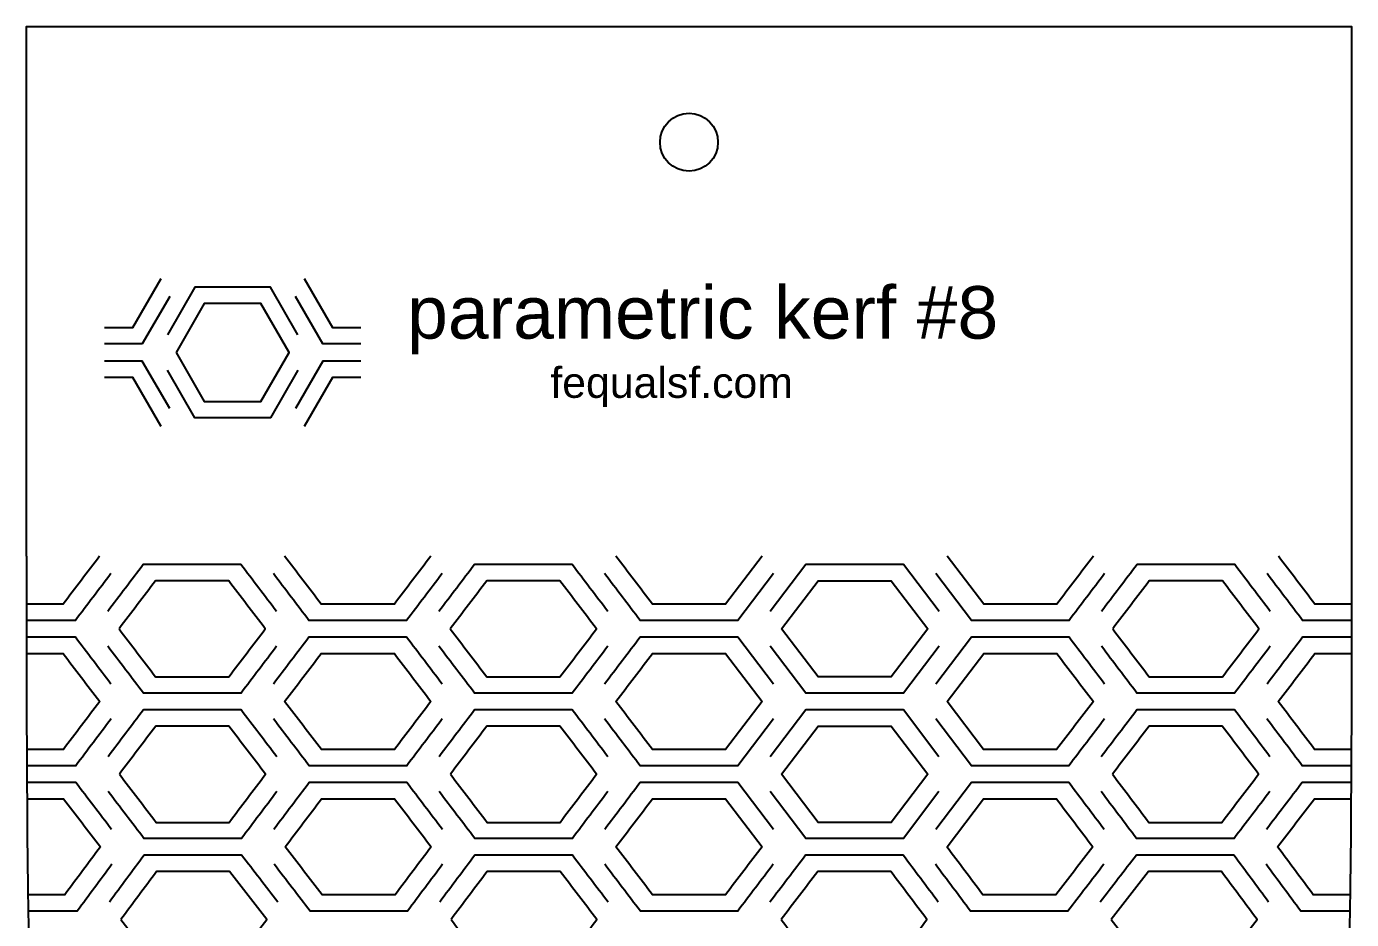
# Model space of a CAD drawing. Extents: x -15.8 to 22.7, y 5.7 to 11.5.
# Drawn here: x 14.211 to 18.343, y 8.679 to 11.465 of the extents above; entities that cross this region are included whole.
import ezdxf

# ---------------------------------------------------------------- set-up
doc = ezdxf.new("R2010")
doc.units = 0
doc.layers.add('DEFAULT', color=7, linetype='CONTINUOUS')
doc.styles.add('TEXTSTYLE29', font='standard')
doc.styles.add('TEXTSTYLE30', font='standard')

msp = doc.modelspace()

# ---------------------------------------------------------------- linework, layer by layer
at = {"layer": 'DEFAULT'}
for points in [[(14.2114, 9.8123), (14.2114, 11.465), (18.3431, 11.465), (18.3431, 9.8123)], [(14.4547, 10.5257), (14.5429, 10.5257), (14.631, 10.6784)], [(15.0771, 10.6784), (15.1653, 10.5257), (15.2535, 10.5257)], [(14.6582, 10.623), (14.5725, 10.4744), (14.4547, 10.4744)], [(15.0576, 10.5032), (14.9718, 10.6518), (14.8541, 10.6518), (14.7363, 10.6518), (14.6506, 10.5032)], [(15.2535, 10.4744), (15.1357, 10.4744), (15.0499, 10.623)], [(14.6777, 10.4478), (14.7659, 10.2951), (14.9423, 10.2951), (15.0304, 10.4478), (14.9423, 10.6006), (14.7659, 10.6006), (14.6777, 10.4478)], [(14.6582, 10.2726), (14.5725, 10.4212), (14.4547, 10.4212)], [(15.2535, 10.4212), (15.1357, 10.4212), (15.0499, 10.2726)], [(15.0576, 10.3924), (14.9718, 10.2439), (14.8541, 10.2439), (14.7363, 10.2439), (14.6506, 10.3924)], [(14.631, 10.2172), (14.5429, 10.37), (14.4547, 10.37)], [(15.2535, 10.37), (15.1653, 10.37), (15.0771, 10.2172)], [(16.5053, 9.8123), (16.3913, 9.6621), (16.2773, 9.6621)], [(17.3102, 9.6621), (17.1962, 9.6621), (17.0821, 9.8123)], [(16.5405, 9.7579), (16.4295, 9.6118), (16.2773, 9.6118)], [(17.0569, 9.64), (16.946, 9.7861), (16.7937, 9.7861), (16.6414, 9.7861), (16.5305, 9.64)], [(17.3102, 9.6118), (17.1579, 9.6118), (17.047, 9.7579)], [(16.5657, 9.5856), (16.6797, 9.7358), (16.9078, 9.7358), (17.0218, 9.5856), (16.9078, 9.4354), (16.6797, 9.4354), (16.5657, 9.5856)], [(16.5405, 9.4133), (16.4295, 9.5594), (16.2773, 9.5594)], [(17.3102, 9.5594), (17.1579, 9.5594), (17.047, 9.4133)], [(16.2773, 9.509), (16.3913, 9.509), (16.5053, 9.3588)], [(17.0569, 9.5311), (16.946, 9.385), (16.7937, 9.385), (16.6414, 9.385), (16.5305, 9.5311)], [(17.0821, 9.3588), (17.1962, 9.509), (17.3102, 9.509)], [(16.5053, 9.3588), (16.3913, 9.2087), (16.2773, 9.2087)], [(17.3101, 9.2087), (17.196, 9.2087), (17.082, 9.3588)], [(16.5404, 9.3044), (16.4295, 9.1583), (16.2773, 9.1583)], [(17.0568, 9.1866), (16.9459, 9.3327), (16.7937, 9.3327), (16.6414, 9.3327), (16.5305, 9.1866)], [(17.3101, 9.1583), (17.1578, 9.1583), (17.0469, 9.3044)], [(16.5656, 9.1321), (16.6796, 9.2823), (16.9077, 9.2823), (17.0217, 9.1321), (16.9077, 8.9819), (16.6796, 8.9819), (16.5656, 9.1321)], [(16.5404, 8.9598), (16.4295, 9.1059), (16.2773, 9.1059)], [(17.3101, 9.1059), (17.1578, 9.1059), (17.0469, 8.9598)], [(16.2773, 9.0556), (16.3913, 9.0556), (16.5053, 8.9054)], [(17.0568, 9.0777), (16.9459, 8.9316), (16.7937, 8.9316), (16.6414, 8.9316), (16.5305, 9.0777)], [(17.082, 8.9054), (17.196, 9.0556), (17.3101, 9.0556)]]:
    msp.add_lwpolyline(points, dxfattribs=at)
for points, knots in [([(16.3676, 11.1038), (16.3676, 11.1536), (16.3271, 11.1941), (16.2773, 11.1941), (16.2274, 11.1941), (16.1869, 11.1536), (16.1869, 11.1038), (16.1869, 11.0539), (16.2274, 11.0135), (16.2773, 11.0135), (16.3271, 11.0135), (16.3676, 11.0539), (16.3676, 11.1038)], [0, 0, 0, 0, 1, 1, 1, 2, 2, 2, 3, 3, 3, 4, 4, 4, 4]), ([(14.2114, 9.8123), (14.2114, 8.6318), (14.2114, 8.0416), (14.3147, 7.4513), (14.418, 6.8611), (14.6245, 6.2708), (15.4509, 5.6805)], [0, 0, 0, 0, 1, 1, 1, 2, 2, 2, 2]), ([(14.4394, 9.8123), (14.4014, 9.7622), (14.3635, 9.7122), (14.3255, 9.6621), (14.2875, 9.6621), (14.2495, 9.6621), (14.2115, 9.6621)], [0, 0, 0, 0, 1, 1, 1, 2, 2, 2, 2]), ([(15.2444, 9.6621), (15.2064, 9.6621), (15.1683, 9.6621), (15.1303, 9.6621), (15.0923, 9.7122), (15.0543, 9.7622), (15.0162, 9.8123)], [0, 0, 0, 0, 1, 1, 1, 2, 2, 2, 2]), ([(15.4724, 9.8123), (15.4344, 9.7622), (15.3964, 9.7122), (15.3584, 9.6621), (15.3204, 9.6621), (15.2824, 9.6621), (15.2444, 9.6621)], [0, 0, 0, 0, 1, 1, 1, 2, 2, 2, 2]), ([(16.2773, 9.6621), (16.2393, 9.6621), (16.2012, 9.6621), (16.1632, 9.6621), (16.1252, 9.7122), (16.0872, 9.7622), (16.0492, 9.8123)], [0, 0, 0, 0, 1, 1, 1, 2, 2, 2, 2]), ([(18.3431, 9.8123), (18.3431, 8.6318), (18.3431, 8.0416), (18.2398, 7.4513), (18.1366, 6.8611), (17.93, 6.2708), (17.1036, 5.6805)], [0, 0, 0, 0, 1, 1, 1, 2, 2, 2, 2]), ([(17.5383, 9.8123), (17.5002, 9.7622), (17.4622, 9.7122), (17.4242, 9.6621), (17.3862, 9.6621), (17.3482, 9.6621), (17.3102, 9.6621)], [0, 0, 0, 0, 1, 1, 1, 2, 2, 2, 2]), ([(18.3431, 9.6621), (18.305, 9.6621), (18.267, 9.6621), (18.229, 9.6621), (18.191, 9.7122), (18.1531, 9.7622), (18.1151, 9.8123)], [0, 0, 0, 0, 1, 1, 1, 2, 2, 2, 2]), ([(14.4746, 9.7579), (14.4376, 9.7091), (14.4007, 9.6605), (14.3638, 9.6118), (14.313, 9.6118), (14.2622, 9.6118), (14.2115, 9.6118)], [0, 0, 0, 0, 1, 1, 1, 2, 2, 2, 2]), ([(14.9911, 9.64), (14.9541, 9.6887), (14.9171, 9.7374), (14.8801, 9.7861), (14.7786, 9.7861), (14.6771, 9.7861), (14.5756, 9.7861), (14.5386, 9.7374), (14.5017, 9.6887), (14.4647, 9.64)], [0, 0, 0, 0, 1, 1, 1, 2, 2, 2, 3, 3, 3, 3]), ([(15.2444, 9.6118), (15.1936, 9.6118), (15.1429, 9.6118), (15.0921, 9.6118), (15.0551, 9.6605), (15.0181, 9.7091), (14.9811, 9.7579)], [0, 0, 0, 0, 1, 1, 1, 2, 2, 2, 2]), ([(15.5075, 9.7579), (15.4706, 9.7091), (15.4336, 9.6605), (15.3966, 9.6118), (15.3459, 9.6118), (15.2951, 9.6118), (15.2444, 9.6118)], [0, 0, 0, 0, 1, 1, 1, 2, 2, 2, 2]), ([(16.024, 9.64), (15.987, 9.6887), (15.95, 9.7374), (15.9131, 9.7861), (15.8115, 9.7861), (15.71, 9.7861), (15.6085, 9.7861), (15.5715, 9.7374), (15.5346, 9.6887), (15.4976, 9.64)], [0, 0, 0, 0, 1, 1, 1, 2, 2, 2, 3, 3, 3, 3]), ([(16.2773, 9.6118), (16.2265, 9.6118), (16.1757, 9.6118), (16.125, 9.6118), (16.088, 9.6605), (16.051, 9.7091), (16.0141, 9.7579)], [0, 0, 0, 0, 1, 1, 1, 2, 2, 2, 2]), ([(17.5734, 9.7579), (17.5364, 9.7091), (17.4994, 9.6605), (17.4624, 9.6118), (17.4116, 9.6118), (17.3609, 9.6118), (17.3101, 9.6118)], [0, 0, 0, 0, 1, 1, 1, 2, 2, 2, 2]), ([(18.0898, 9.64), (18.0528, 9.6887), (18.0159, 9.7374), (17.9789, 9.7861), (17.8774, 9.7861), (17.7759, 9.7861), (17.6744, 9.7861), (17.6374, 9.7374), (17.6004, 9.6887), (17.5634, 9.64)], [0, 0, 0, 0, 1, 1, 1, 2, 2, 2, 3, 3, 3, 3]), ([(18.343, 9.6118), (18.2923, 9.6118), (18.2415, 9.6118), (18.1907, 9.6118), (18.1538, 9.6605), (18.1169, 9.7091), (18.0799, 9.7579)], [0, 0, 0, 0, 1, 1, 1, 2, 2, 2, 2]), ([(14.4999, 9.5856), (14.5379, 9.6356), (14.5759, 9.6857), (14.6138, 9.7358), (14.6899, 9.7358), (14.7659, 9.7358), (14.8419, 9.7358), (14.8799, 9.6857), (14.918, 9.6356), (14.956, 9.5856), (14.918, 9.5355), (14.88, 9.4855), (14.842, 9.4354), (14.766, 9.4354), (14.69, 9.4354), (14.614, 9.4354), (14.576, 9.4855), (14.5379, 9.5355), (14.4999, 9.5856)], [0, 0, 0, 0, 1, 1, 1, 2, 2, 2, 3, 3, 3, 4, 4, 4, 5, 5, 5, 6, 6, 6, 6]), ([(15.5328, 9.5856), (15.5708, 9.6356), (15.6088, 9.6857), (15.6468, 9.7358), (15.7228, 9.7358), (15.7988, 9.7358), (15.8748, 9.7358), (15.9128, 9.6857), (15.9508, 9.6356), (15.9889, 9.5856), (15.9509, 9.5355), (15.9129, 9.4855), (15.8749, 9.4354), (15.7988, 9.4354), (15.7228, 9.4354), (15.6468, 9.4354), (15.6088, 9.4855), (15.5708, 9.5355), (15.5328, 9.5856)], [0, 0, 0, 0, 1, 1, 1, 2, 2, 2, 3, 3, 3, 4, 4, 4, 5, 5, 5, 6, 6, 6, 6]), ([(17.5985, 9.5856), (17.6366, 9.6356), (17.6746, 9.6857), (17.7126, 9.7358), (17.7886, 9.7358), (17.8646, 9.7358), (17.9407, 9.7358), (17.9787, 9.6857), (18.0166, 9.6356), (18.0546, 9.5856), (18.0166, 9.5355), (17.9786, 9.4855), (17.9405, 9.4354), (17.8645, 9.4354), (17.7885, 9.4354), (17.7125, 9.4354), (17.6745, 9.4855), (17.6365, 9.5355), (17.5985, 9.5856)], [0, 0, 0, 0, 1, 1, 1, 2, 2, 2, 3, 3, 3, 4, 4, 4, 5, 5, 5, 6, 6, 6, 6]), ([(14.4748, 9.4133), (14.4378, 9.462), (14.4008, 9.5107), (14.3638, 9.5594), (14.313, 9.5594), (14.2623, 9.5594), (14.2115, 9.5594)], [0, 0, 0, 0, 1, 1, 1, 2, 2, 2, 2]), ([(15.2444, 9.5594), (15.1936, 9.5594), (15.1429, 9.5594), (15.0921, 9.5594), (15.0552, 9.5107), (15.0182, 9.462), (14.9813, 9.4133)], [0, 0, 0, 0, 1, 1, 1, 2, 2, 2, 2]), ([(15.5076, 9.4133), (15.4706, 9.462), (15.4336, 9.5107), (15.3966, 9.5594), (15.3459, 9.5594), (15.2952, 9.5594), (15.2444, 9.5594)], [0, 0, 0, 0, 1, 1, 1, 2, 2, 2, 2]), ([(16.2773, 9.5594), (16.2265, 9.5594), (16.1758, 9.5594), (16.125, 9.5594), (16.088, 9.5107), (16.051, 9.462), (16.0141, 9.4133)], [0, 0, 0, 0, 1, 1, 1, 2, 2, 2, 2]), ([(17.5733, 9.4133), (17.5363, 9.462), (17.4994, 9.5107), (17.4624, 9.5594), (17.4116, 9.5594), (17.3609, 9.5594), (17.3101, 9.5594)], [0, 0, 0, 0, 1, 1, 1, 2, 2, 2, 2]), ([(18.343, 9.5594), (18.2922, 9.5594), (18.2415, 9.5594), (18.1907, 9.5594), (18.1537, 9.5107), (18.1167, 9.462), (18.0797, 9.4133)], [0, 0, 0, 0, 1, 1, 1, 2, 2, 2, 2]), ([(14.2115, 9.509), (14.2496, 9.509), (14.2876, 9.509), (14.3256, 9.509), (14.3636, 9.459), (14.4016, 9.4089), (14.4397, 9.3588)], [0, 0, 0, 0, 1, 1, 1, 2, 2, 2, 2]), ([(14.9912, 9.5311), (14.9542, 9.4824), (14.9172, 9.4337), (14.8803, 9.385), (14.7788, 9.385), (14.6773, 9.385), (14.5758, 9.385), (14.5388, 9.4337), (14.5018, 9.4824), (14.4648, 9.5311)], [0, 0, 0, 0, 1, 1, 1, 2, 2, 2, 3, 3, 3, 3]), ([(15.0164, 9.3588), (15.0544, 9.4089), (15.0924, 9.459), (15.1304, 9.509), (15.1684, 9.509), (15.2064, 9.509), (15.2444, 9.509)], [0, 0, 0, 0, 1, 1, 1, 2, 2, 2, 2]), ([(15.2444, 9.509), (15.2824, 9.509), (15.3204, 9.509), (15.3584, 9.509), (15.3965, 9.459), (15.4345, 9.4089), (15.4725, 9.3588)], [0, 0, 0, 0, 1, 1, 1, 2, 2, 2, 2]), ([(16.024, 9.5311), (15.987, 9.4824), (15.9501, 9.4337), (15.9131, 9.385), (15.8116, 9.385), (15.7101, 9.385), (15.6086, 9.385), (15.5716, 9.4337), (15.5346, 9.4824), (15.4976, 9.5311)], [0, 0, 0, 0, 1, 1, 1, 2, 2, 2, 3, 3, 3, 3]), ([(16.0492, 9.3588), (16.0872, 9.4089), (16.1252, 9.459), (16.1632, 9.509), (16.2012, 9.509), (16.2393, 9.509), (16.2773, 9.509)], [0, 0, 0, 0, 1, 1, 1, 2, 2, 2, 2]), ([(17.3101, 9.509), (17.3481, 9.509), (17.3861, 9.509), (17.4241, 9.509), (17.4621, 9.459), (17.5001, 9.4089), (17.5381, 9.3588)], [0, 0, 0, 0, 1, 1, 1, 2, 2, 2, 2]), ([(18.0897, 9.5311), (18.0527, 9.4824), (18.0157, 9.4337), (17.9787, 9.385), (17.8772, 9.385), (17.7757, 9.385), (17.6742, 9.385), (17.6373, 9.4337), (17.6003, 9.4824), (17.5634, 9.5311)], [0, 0, 0, 0, 1, 1, 1, 2, 2, 2, 3, 3, 3, 3]), ([(18.1148, 9.3588), (18.1529, 9.4089), (18.1909, 9.459), (18.2289, 9.509), (18.267, 9.509), (18.305, 9.509), (18.343, 9.509)], [0, 0, 0, 0, 1, 1, 1, 2, 2, 2, 2]), ([(14.4397, 9.3588), (14.4019, 9.3088), (14.3641, 9.2587), (14.3264, 9.2087), (14.2884, 9.2087), (14.2504, 9.2087), (14.2124, 9.2087)], [0, 0, 0, 0, 1, 1, 1, 2, 2, 2, 2]), ([(15.2448, 9.2087), (15.2069, 9.2087), (15.1689, 9.2087), (15.1309, 9.2087), (15.0927, 9.2587), (15.0546, 9.3088), (15.0164, 9.3588)], [0, 0, 0, 0, 1, 1, 1, 2, 2, 2, 2]), ([(15.4725, 9.3588), (15.4346, 9.3088), (15.3967, 9.2587), (15.3588, 9.2087), (15.3208, 9.2087), (15.2828, 9.2087), (15.2448, 9.2087)], [0, 0, 0, 0, 1, 1, 1, 2, 2, 2, 2]), ([(16.2773, 9.2087), (16.2393, 9.2087), (16.2013, 9.2087), (16.1633, 9.2087), (16.1253, 9.2587), (16.0873, 9.3088), (16.0492, 9.3588)], [0, 0, 0, 0, 1, 1, 1, 2, 2, 2, 2]), ([(17.5381, 9.3588), (17.4999, 9.3088), (17.4618, 9.2587), (17.4236, 9.2087), (17.3856, 9.2087), (17.3477, 9.2087), (17.3097, 9.2087)], [0, 0, 0, 0, 1, 1, 1, 2, 2, 2, 2]), ([(18.3421, 9.2087), (18.3041, 9.2087), (18.2661, 9.2087), (18.2281, 9.2087), (18.1904, 9.2587), (18.1526, 9.3088), (18.1148, 9.3588)], [0, 0, 0, 0, 1, 1, 1, 2, 2, 2, 2]), ([(14.4751, 9.3044), (14.4383, 9.2557), (14.4016, 9.207), (14.3649, 9.1583), (14.3142, 9.1583), (14.2634, 9.1583), (14.2127, 9.1583)], [0, 0, 0, 0, 1, 1, 1, 2, 2, 2, 2]), ([(14.9918, 9.1866), (14.9547, 9.2353), (14.9175, 9.284), (14.8804, 9.3327), (14.7789, 9.3327), (14.6774, 9.3327), (14.5759, 9.3327), (14.5391, 9.284), (14.5024, 9.2353), (14.4657, 9.1866)], [0, 0, 0, 0, 1, 1, 1, 2, 2, 2, 3, 3, 3, 3]), ([(15.245, 9.1583), (15.1942, 9.1583), (15.1435, 9.1583), (15.0928, 9.1583), (15.0557, 9.207), (15.0186, 9.2557), (14.9815, 9.3044)], [0, 0, 0, 0, 1, 1, 1, 2, 2, 2, 2]), ([(15.5077, 9.3044), (15.4709, 9.2557), (15.434, 9.207), (15.3972, 9.1583), (15.3464, 9.1583), (15.2957, 9.1583), (15.245, 9.1583)], [0, 0, 0, 0, 1, 1, 1, 2, 2, 2, 2]), ([(16.0241, 9.1866), (15.9872, 9.2353), (15.9501, 9.284), (15.9131, 9.3327), (15.8116, 9.3327), (15.7101, 9.3327), (15.6086, 9.3327), (15.5718, 9.284), (15.5349, 9.2353), (15.498, 9.1866)], [0, 0, 0, 0, 1, 1, 1, 2, 2, 2, 3, 3, 3, 3]), ([(16.2773, 9.1583), (16.2265, 9.1583), (16.1758, 9.1583), (16.1251, 9.1583), (16.0881, 9.207), (16.0511, 9.2557), (16.0141, 9.3044)], [0, 0, 0, 0, 1, 1, 1, 2, 2, 2, 2]), ([(17.5731, 9.3044), (17.5359, 9.2557), (17.4988, 9.207), (17.4617, 9.1583), (17.411, 9.1583), (17.3603, 9.1583), (17.3095, 9.1583)], [0, 0, 0, 0, 1, 1, 1, 2, 2, 2, 2]), ([(18.0888, 9.1866), (18.0521, 9.2353), (18.0154, 9.284), (17.9786, 9.3327), (17.8771, 9.3327), (17.7756, 9.3327), (17.6741, 9.3327), (17.637, 9.284), (17.5999, 9.2353), (17.5627, 9.1866)], [0, 0, 0, 0, 1, 1, 1, 2, 2, 2, 3, 3, 3, 3]), ([(18.3418, 9.1583), (18.2911, 9.1583), (18.2404, 9.1583), (18.1896, 9.1583), (18.1529, 9.207), (18.1162, 9.2557), (18.0795, 9.3044)], [0, 0, 0, 0, 1, 1, 1, 2, 2, 2, 2]), ([(14.501, 9.1321), (14.5388, 9.1822), (14.5766, 9.2322), (14.6144, 9.2823), (14.6903, 9.2823), (14.7663, 9.2823), (14.8423, 9.2823), (14.8805, 9.2322), (14.9187, 9.1822), (14.9568, 9.1321), (14.919, 9.0821), (14.8812, 9.032), (14.8435, 8.9819), (14.7675, 8.9819), (14.6916, 8.9819), (14.6156, 8.9819), (14.5774, 9.032), (14.5392, 9.0821), (14.501, 9.1321)], [0, 0, 0, 0, 1, 1, 1, 2, 2, 2, 3, 3, 3, 4, 4, 4, 5, 5, 5, 6, 6, 6, 6]), ([(15.5333, 9.1321), (15.5711, 9.1822), (15.609, 9.2322), (15.647, 9.2823), (15.723, 9.2823), (15.799, 9.2823), (15.8749, 9.2823), (15.913, 9.2322), (15.951, 9.1822), (15.9891, 9.1321), (15.9511, 9.0821), (15.9132, 9.032), (15.8753, 8.9819), (15.7993, 8.9819), (15.7234, 8.9819), (15.6474, 8.9819), (15.6094, 9.032), (15.5713, 9.0821), (15.5333, 9.1321)], [0, 0, 0, 0, 1, 1, 1, 2, 2, 2, 3, 3, 3, 4, 4, 4, 5, 5, 5, 6, 6, 6, 6]), ([(17.5977, 9.1321), (17.6358, 9.1822), (17.674, 9.2322), (17.7122, 9.2823), (17.7882, 9.2823), (17.8642, 9.2823), (17.9402, 9.2823), (17.9779, 9.2322), (18.0157, 9.1822), (18.0535, 9.1321), (18.0153, 9.0821), (17.9771, 9.032), (17.9389, 8.9819), (17.8629, 8.9819), (17.787, 8.9819), (17.7111, 8.9819), (17.6733, 9.032), (17.6355, 9.0821), (17.5977, 9.1321)], [0, 0, 0, 0, 1, 1, 1, 2, 2, 2, 3, 3, 3, 4, 4, 4, 5, 5, 5, 6, 6, 6, 6]), ([(14.4766, 8.9598), (14.4395, 9.0085), (14.4023, 9.0572), (14.3651, 9.1059), (14.3144, 9.1059), (14.2637, 9.1059), (14.213, 9.1059)], [0, 0, 0, 0, 1, 1, 1, 2, 2, 2, 2]), ([(15.2451, 9.1059), (15.1944, 9.1059), (15.1437, 9.1059), (15.093, 9.1059), (15.0562, 9.0572), (15.0194, 9.0085), (14.9826, 8.9598)], [0, 0, 0, 0, 1, 1, 1, 2, 2, 2, 2]), ([(15.5084, 8.9598), (15.4714, 9.0085), (15.4343, 9.0572), (15.3973, 9.1059), (15.3466, 9.1059), (15.2958, 9.1059), (15.2451, 9.1059)], [0, 0, 0, 0, 1, 1, 1, 2, 2, 2, 2]), ([(16.2773, 9.1059), (16.2265, 9.1059), (16.1758, 9.1059), (16.1251, 9.1059), (16.0882, 9.0572), (16.0513, 9.0085), (16.0144, 8.9598)], [0, 0, 0, 0, 1, 1, 1, 2, 2, 2, 2]), ([(17.5719, 8.9598), (17.5351, 9.0085), (17.4984, 9.0572), (17.4616, 9.1059), (17.4108, 9.1059), (17.3601, 9.1059), (17.3094, 9.1059)], [0, 0, 0, 0, 1, 1, 1, 2, 2, 2, 2]), ([(18.3415, 9.1059), (18.2908, 9.1059), (18.2401, 9.1059), (18.1894, 9.1059), (18.1522, 9.0572), (18.115, 9.0085), (18.0779, 8.9598)], [0, 0, 0, 0, 1, 1, 1, 2, 2, 2, 2]), ([(14.2132, 9.0556), (14.2512, 9.0556), (14.2892, 9.0556), (14.3272, 9.0556), (14.3654, 9.0055), (14.4036, 8.9555), (14.4418, 8.9054)], [0, 0, 0, 0, 1, 1, 1, 2, 2, 2, 2]), ([(14.9921, 9.0777), (14.9554, 9.029), (14.9186, 8.9803), (14.8818, 8.9316), (14.7804, 8.9316), (14.679, 8.9316), (14.5776, 8.9316), (14.5405, 8.9803), (14.5034, 9.029), (14.4662, 9.0777)], [0, 0, 0, 0, 1, 1, 1, 2, 2, 2, 3, 3, 3, 3]), ([(15.0179, 8.9054), (15.0557, 8.9555), (15.0935, 9.0055), (15.1313, 9.0556), (15.1693, 9.0556), (15.2073, 9.0556), (15.2452, 9.0556)], [0, 0, 0, 0, 1, 1, 1, 2, 2, 2, 2]), ([(15.2452, 9.0556), (15.2832, 9.0556), (15.3212, 9.0556), (15.3592, 9.0556), (15.3973, 9.0055), (15.4354, 8.9555), (15.4734, 8.9054)], [0, 0, 0, 0, 1, 1, 1, 2, 2, 2, 2]), ([(16.0242, 9.0777), (15.9873, 9.029), (15.9504, 8.9803), (15.9135, 8.9316), (15.8121, 8.9316), (15.7107, 8.9316), (15.6093, 8.9316), (15.5723, 8.9803), (15.5353, 9.029), (15.4982, 9.0777)], [0, 0, 0, 0, 1, 1, 1, 2, 2, 2, 3, 3, 3, 3]), ([(16.0495, 8.9054), (16.0874, 8.9555), (16.1254, 9.0055), (16.1633, 9.0556), (16.2013, 9.0556), (16.2393, 9.0556), (16.2773, 9.0556)], [0, 0, 0, 0, 1, 1, 1, 2, 2, 2, 2]), ([(17.3093, 9.0556), (17.3472, 9.0556), (17.3852, 9.0556), (17.4232, 9.0556), (17.461, 9.0055), (17.4988, 8.9555), (17.5366, 8.9054)], [0, 0, 0, 0, 1, 1, 1, 2, 2, 2, 2]), ([(18.0883, 9.0777), (18.0512, 9.029), (18.014, 8.9803), (17.9769, 8.9316), (17.8755, 8.9316), (17.7741, 8.9316), (17.6727, 8.9316), (17.6359, 8.9803), (17.5991, 9.029), (17.5624, 9.0777)], [0, 0, 0, 0, 1, 1, 1, 2, 2, 2, 3, 3, 3, 3]), ([(18.1127, 8.9054), (18.1509, 8.9555), (18.1891, 9.0055), (18.2273, 9.0556), (18.2653, 9.0556), (18.3033, 9.0556), (18.3413, 9.0556)], [0, 0, 0, 0, 1, 1, 1, 2, 2, 2, 2]), ([(14.4418, 8.9054), (14.4047, 8.8553), (14.3677, 8.8053), (14.3307, 8.7552), (14.2928, 8.7552), (14.2549, 8.7552), (14.217, 8.7552)], [0, 0, 0, 0, 1, 1, 1, 2, 2, 2, 2]), ([(15.2471, 8.7552), (15.2092, 8.7552), (15.1713, 8.7552), (15.1334, 8.7552), (15.0949, 8.8053), (15.0564, 8.8553), (15.0179, 8.9054)], [0, 0, 0, 0, 1, 1, 1, 2, 2, 2, 2]), ([(15.4734, 8.9054), (15.4358, 8.8553), (15.3983, 8.8053), (15.3608, 8.7552), (15.3229, 8.7552), (15.285, 8.7552), (15.2471, 8.7552)], [0, 0, 0, 0, 1, 1, 1, 2, 2, 2, 2]), ([(16.2773, 8.7552), (16.2394, 8.7552), (16.2014, 8.7552), (16.1635, 8.7552), (16.1256, 8.8053), (16.0876, 8.8553), (16.0495, 8.9054)], [0, 0, 0, 0, 1, 1, 1, 2, 2, 2, 2]), ([(16.505, 8.9054), (16.4669, 8.8553), (16.4289, 8.8053), (16.391, 8.7552), (16.3531, 8.7552), (16.3152, 8.7552), (16.2773, 8.7552)], [0, 0, 0, 0, 1, 1, 1, 2, 2, 2, 2]), ([(17.3074, 8.7552), (17.2695, 8.7552), (17.2316, 8.7552), (17.1937, 8.7552), (17.1562, 8.8053), (17.1187, 8.8553), (17.0811, 8.9054)], [0, 0, 0, 0, 1, 1, 1, 2, 2, 2, 2]), ([(17.5366, 8.9054), (17.4981, 8.8553), (17.4596, 8.8053), (17.4211, 8.7552), (17.3832, 8.7552), (17.3453, 8.7552), (17.3074, 8.7552)], [0, 0, 0, 0, 1, 1, 1, 2, 2, 2, 2]), ([(18.3375, 8.7552), (18.2996, 8.7552), (18.2617, 8.7552), (18.2238, 8.7552), (18.1868, 8.8053), (18.1498, 8.8553), (18.1127, 8.9054)], [0, 0, 0, 0, 1, 1, 1, 2, 2, 2, 2]), ([(14.4778, 8.8509), (14.4417, 8.8023), (14.4057, 8.7536), (14.3697, 8.7049), (14.3191, 8.7049), (14.2685, 8.7049), (14.218, 8.7049)], [0, 0, 0, 0, 1, 1, 1, 2, 2, 2, 2]), ([(14.9948, 8.7332), (14.9573, 8.7818), (14.9198, 8.8305), (14.8823, 8.8792), (14.7809, 8.8792), (14.6795, 8.8792), (14.5782, 8.8792), (14.542, 8.8305), (14.506, 8.7818), (14.4699, 8.7332)], [0, 0, 0, 0, 1, 1, 1, 2, 2, 2, 3, 3, 3, 3]), ([(15.2476, 8.7049), (15.197, 8.7049), (15.1464, 8.7049), (15.0958, 8.7049), (15.0584, 8.7536), (15.021, 8.8023), (14.9834, 8.8509)], [0, 0, 0, 0, 1, 1, 1, 2, 2, 2, 2]), ([(15.5089, 8.8509), (15.4724, 8.8023), (15.4358, 8.7536), (15.3994, 8.7049), (15.3488, 8.7049), (15.2982, 8.7049), (15.2476, 8.7049)], [0, 0, 0, 0, 1, 1, 1, 2, 2, 2, 2]), ([(16.0247, 8.7332), (15.9877, 8.7818), (15.9507, 8.8305), (15.9136, 8.8792), (15.8123, 8.8792), (15.7109, 8.8792), (15.6095, 8.8792), (15.5729, 8.8305), (15.5364, 8.7818), (15.4999, 8.7332)], [0, 0, 0, 0, 1, 1, 1, 2, 2, 2, 3, 3, 3, 3]), ([(16.2773, 8.7049), (16.2267, 8.7049), (16.1761, 8.7049), (16.1255, 8.7049), (16.0885, 8.7536), (16.0516, 8.8023), (16.0145, 8.8509)], [0, 0, 0, 0, 1, 1, 1, 2, 2, 2, 2]), ([(16.54, 8.8509), (16.503, 8.8023), (16.466, 8.7536), (16.4291, 8.7049), (16.3784, 8.7049), (16.3279, 8.7049), (16.2773, 8.7049)], [0, 0, 0, 0, 1, 1, 1, 2, 2, 2, 2]), ([(17.0546, 8.7332), (17.0181, 8.7818), (16.9816, 8.8305), (16.945, 8.8792), (16.8436, 8.8792), (16.7423, 8.8792), (16.6409, 8.8792), (16.6038, 8.8305), (16.5668, 8.7818), (16.5298, 8.7332)], [0, 0, 0, 0, 1, 1, 1, 2, 2, 2, 3, 3, 3, 3]), ([(17.3069, 8.7049), (17.2563, 8.7049), (17.2057, 8.7049), (17.1551, 8.7049), (17.1187, 8.7536), (17.0822, 8.8023), (17.0456, 8.8509)], [0, 0, 0, 0, 1, 1, 1, 2, 2, 2, 2]), ([(17.5711, 8.8509), (17.5336, 8.8023), (17.4961, 8.7536), (17.4587, 8.7049), (17.4081, 8.7049), (17.3575, 8.7049), (17.3069, 8.7049)], [0, 0, 0, 0, 1, 1, 1, 2, 2, 2, 2]), ([(18.0846, 8.7332), (18.0486, 8.7818), (18.0125, 8.8305), (17.9763, 8.8792), (17.875, 8.8792), (17.7736, 8.8792), (17.6722, 8.8792), (17.6347, 8.8305), (17.5972, 8.7818), (17.5597, 8.7332)], [0, 0, 0, 0, 1, 1, 1, 2, 2, 2, 3, 3, 3, 3]), ([(18.3366, 8.7049), (18.286, 8.7049), (18.2354, 8.7049), (18.1848, 8.7049), (18.1488, 8.7536), (18.1128, 8.8023), (18.0767, 8.8509)], [0, 0, 0, 0, 1, 1, 1, 2, 2, 2, 2]), ([(14.5059, 8.6787), (14.5429, 8.7288), (14.58, 8.7788), (14.6171, 8.8289), (14.693, 8.8289), (14.7689, 8.8289), (14.8448, 8.8289), (14.8834, 8.7788), (14.9219, 8.7288), (14.9604, 8.6787), (14.9232, 8.6287), (14.886, 8.5786), (14.8488, 8.5286), (14.7732, 8.5286), (14.6975, 8.5286), (14.6219, 8.5286), (14.5833, 8.5786), (14.5446, 8.6287), (14.5059, 8.6787)], [0, 0, 0, 0, 1, 1, 1, 2, 2, 2, 3, 3, 3, 4, 4, 4, 5, 5, 5, 6, 6, 6, 6]), ([(15.5353, 8.6787), (15.5728, 8.7288), (15.6104, 8.7788), (15.648, 8.8289), (15.7239, 8.8289), (15.7998, 8.8289), (15.8756, 8.8289), (15.9138, 8.7788), (15.9518, 8.7288), (15.9898, 8.6787), (15.9521, 8.6287), (15.9144, 8.5786), (15.8768, 8.5286), (15.8011, 8.5286), (15.7255, 8.5286), (15.6498, 8.5286), (15.6117, 8.5786), (15.5735, 8.6287), (15.5353, 8.6787)], [0, 0, 0, 0, 1, 1, 1, 2, 2, 2, 3, 3, 3, 4, 4, 4, 5, 5, 5, 6, 6, 6, 6]), ([(16.5647, 8.6787), (16.6027, 8.7288), (16.6408, 8.7788), (16.6789, 8.8289), (16.7547, 8.8289), (16.8306, 8.8289), (16.9065, 8.8289), (16.9441, 8.7788), (16.9817, 8.7288), (17.0192, 8.6787), (16.981, 8.6287), (16.9428, 8.5786), (16.9047, 8.5286), (16.829, 8.5286), (16.7534, 8.5286), (16.6777, 8.5286), (16.6401, 8.5786), (16.6024, 8.6287), (16.5647, 8.6787)], [0, 0, 0, 0, 1, 1, 1, 2, 2, 2, 3, 3, 3, 4, 4, 4, 5, 5, 5, 6, 6, 6, 6]), ([(17.5941, 8.6787), (17.6326, 8.7288), (17.6711, 8.7788), (17.7098, 8.8289), (17.7856, 8.8289), (17.8615, 8.8289), (17.9374, 8.8289), (17.9745, 8.7788), (18.0116, 8.7288), (18.0486, 8.6787), (18.0099, 8.6287), (17.9712, 8.5786), (17.9326, 8.5286), (17.857, 8.5286), (17.7813, 8.5286), (17.7057, 8.5286), (17.6685, 8.5786), (17.6313, 8.6287), (17.5941, 8.6787)], [0, 0, 0, 0, 1, 1, 1, 2, 2, 2, 3, 3, 3, 4, 4, 4, 5, 5, 5, 6, 6, 6, 6])]:
    msp.add_open_spline(points, degree=3, knots=knots, dxfattribs=at)

# ---------------------------------------------------------------- texts
at = {"layer": 'DEFAULT', "color": 7, "attachment_point": 7}
for s, insert, char_height, style in [('\\fHelvetica 25 Ultra Light|b0|i0|c0|p34;\\W1;parametric kerf #8', (15.3982, 10.4417), 0.163767, 'TEXTSTYLE29'), ('\\fHelvetica 25 Ultra Light|b0|i0|c0|p34;\\W1;fequalsf.com', (15.8448, 10.2775), 0.095531, 'TEXTSTYLE30')]:
    msp.add_mtext(s, dxfattribs=dict(at, insert=insert, char_height=char_height, style=style))

doc.saveas('drawing.dxf')
